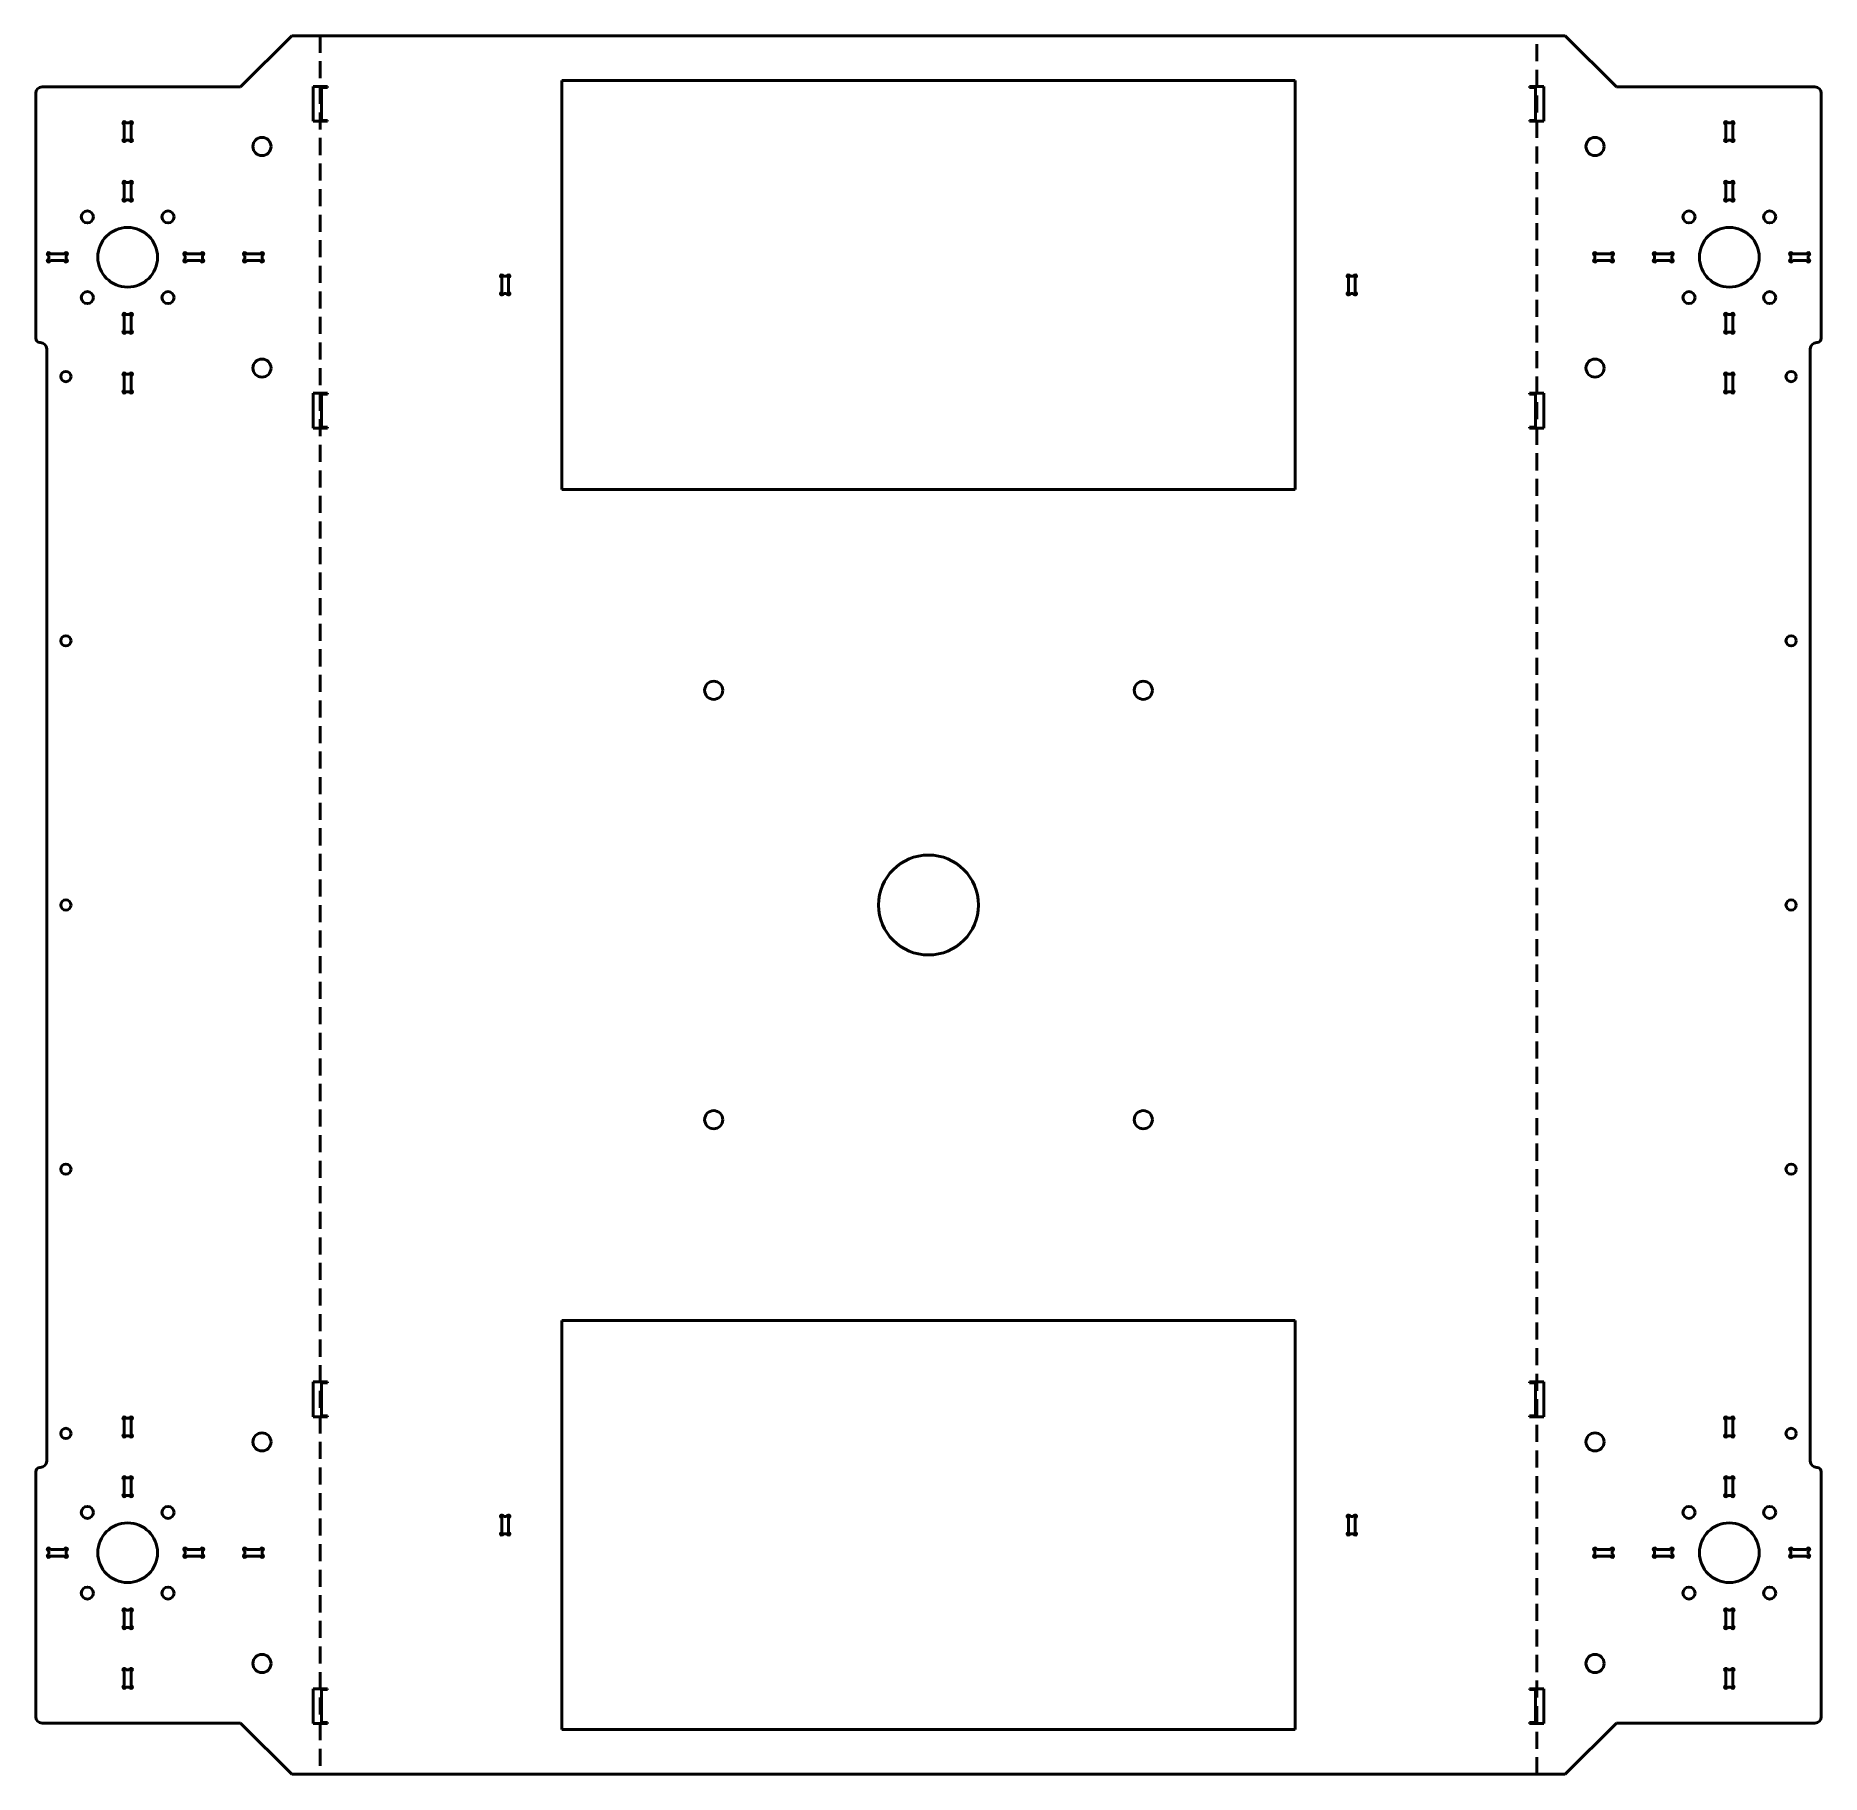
# Model space of a CAD drawing. Header units: inches. Extents: x -8.6 to 43.8, y -39.5 to 11.5.
import ezdxf

# ---------------------------------------------------------------- set-up
doc = ezdxf.new("R2010")
doc.units = ezdxf.units.IN
doc.header["$MEASUREMENT"] = 0
doc.linetypes.add('DASHED', pattern=[0.75, 0.5, -0.25])
doc.layers.add('IV_BEND_DOWN', color=131, linetype='DASHED', lineweight=50, true_color=0x80ffff)
doc.layers.add('IV_INTERIOR_PROFILES', color=7, linetype='Continuous', lineweight=50)
doc.layers.add('IV_OUTER_PROFILE', color=7, linetype='Continuous', lineweight=50)

msp = doc.modelspace()

# ---------------------------------------------------------------- linework, layer by layer
at = {"layer": 'IV_BEND_DOWN'}
for p, q in [((-0.212, 11.51), (-0.212, -39.49)), ((35.462, -39.49), (35.462, 11.51))]:
    msp.add_line(p, q, dxfattribs=at)
at = {"layer": 'IV_INTERIOR_PROFILES'}
for p, q in [((-0.424, 10.02), (0, 10.02)), ((-0.424, 10.02), (-0.424, 9)), ((0, 9.995), (-0.178, 9.995)), ((-0.178, 9.025), (-0.178, 9.995)), ((0, 10.02), (0, 9.995)), ((6.875, -1.802), (6.875, 10.198)), ((6.875, 10.198), (28.375, 10.198)), ((28.375, 10.198), (28.375, -1.802)), ((35.25, 9.995), (35.25, 10.02)), ((35.25, 10.02), (35.674, 10.02)), ((35.25, 9.995), (35.427, 9.995)), ((35.427, 9.025), (35.427, 9.995)), ((35.674, 9), (35.674, 10.02)), ((-5.904, 8.952), (-5.819, 8.952)), ((0, 9), (-0.424, 9)), ((0, 9.025), (-0.178, 9.025)), ((0, 9.025), (0, 9)), ((35.25, 9.025), (35.427, 9.025)), ((35.25, 9), (35.25, 9.025)), ((35.674, 9), (35.25, 9)), ((41.069, 8.952), (41.154, 8.952)), ((-5.96, 8.499), (-5.96, 8.896)), ((-5.819, 8.442), (-5.904, 8.442)), ((-5.763, 8.896), (-5.763, 8.499)), ((41.013, 8.499), (41.013, 8.896)), ((41.154, 8.442), (41.069, 8.442)), ((41.21, 8.896), (41.21, 8.499)), ((-5.96, 6.749), (-5.96, 7.146)), ((-5.904, 7.203), (-5.819, 7.203)), ((-5.763, 7.146), (-5.763, 6.749)), ((41.013, 6.749), (41.013, 7.146)), ((41.069, 7.203), (41.154, 7.203)), ((41.21, 7.146), (41.21, 6.749)), ((-5.819, 6.693), (-5.904, 6.693)), ((41.154, 6.693), (41.069, 6.693)), ((-8.179, 4.968), (-8.179, 5.052)), ((-8.123, 5.109), (-7.726, 5.109)), ((-7.726, 4.911), (-8.123, 4.911)), ((-7.669, 5.052), (-7.669, 4.968)), ((-4.179, 4.968), (-4.179, 5.052)), ((-4.123, 5.109), (-3.726, 5.109)), ((-3.726, 4.911), (-4.123, 4.911)), ((-3.669, 5.052), (-3.669, 4.968)), ((-2.429, 4.968), (-2.429, 5.052)), ((-2.373, 5.109), (-1.976, 5.109)), ((-1.976, 4.911), (-2.373, 4.911)), ((-1.919, 5.052), (-1.919, 4.968)), ((37.169, 4.968), (37.169, 5.052)), ((37.226, 5.109), (37.623, 5.109)), ((37.623, 4.911), (37.226, 4.911)), ((37.679, 5.052), (37.679, 4.968)), ((38.919, 4.968), (38.919, 5.052)), ((38.976, 5.109), (39.373, 5.109)), ((39.373, 4.911), (38.976, 4.911)), ((39.429, 5.052), (39.429, 4.968)), ((42.919, 4.968), (42.919, 5.052)), ((42.976, 5.109), (43.373, 5.109)), ((43.373, 4.911), (42.976, 4.911)), ((43.429, 5.052), (43.429, 4.968)), ((5.111, 4.002), (5.111, 4.398)), ((5.167, 4.455), (5.252, 4.455)), ((5.308, 4.398), (5.308, 4.002)), ((29.942, 4.002), (29.942, 4.398)), ((29.998, 4.455), (30.083, 4.455)), ((30.139, 4.398), (30.139, 4.002)), ((5.252, 3.945), (5.167, 3.945)), ((30.083, 3.945), (29.998, 3.945)), ((-5.96, 2.874), (-5.96, 3.271)), ((-5.904, 3.328), (-5.819, 3.328)), ((-5.763, 3.271), (-5.763, 2.874)), ((41.013, 2.874), (41.013, 3.271)), ((41.069, 3.328), (41.154, 3.328)), ((41.21, 3.271), (41.21, 2.874)), ((-5.819, 2.818), (-5.904, 2.818)), ((41.154, 2.818), (41.069, 2.818)), ((-5.904, 1.578), (-5.819, 1.578)), ((41.069, 1.578), (41.154, 1.578)), ((-5.96, 1.124), (-5.96, 1.521)), ((-5.819, 1.067), (-5.904, 1.067)), ((-5.763, 1.521), (-5.763, 1.124)), ((41.013, 1.124), (41.013, 1.521)), ((41.154, 1.067), (41.069, 1.067)), ((41.21, 1.521), (41.21, 1.124)), ((-0.424, 1.02), (0, 1.02)), ((-0.424, 1.02), (-0.424, 0)), ((0, 0.995), (-0.178, 0.995)), ((-0.178, 0.025), (-0.178, 0.995)), ((0, 1.02), (0, 0.995)), ((35.25, 0.995), (35.25, 1.02)), ((35.25, 1.02), (35.674, 1.02)), ((35.25, 0.995), (35.427, 0.995)), ((35.427, 0.025), (35.427, 0.995)), ((35.674, 0), (35.674, 1.02)), ((0, 0), (-0.424, 0)), ((0, 0.025), (-0.178, 0.025)), ((0, 0.025), (0, 0)), ((35.25, 0.025), (35.427, 0.025)), ((35.25, 0), (35.25, 0.025)), ((35.674, 0), (35.25, 0)), ((28.375, -1.802), (6.875, -1.802)), ((6.875, -38.177), (6.875, -26.177)), ((6.875, -26.177), (28.375, -26.177)), ((28.375, -26.177), (28.375, -38.177)), ((-0.424, -27.98), (0, -27.98)), ((-0.424, -27.98), (-0.424, -29)), ((0, -28.005), (-0.178, -28.005)), ((-0.178, -28.005), (-0.178, -28.975)), ((0, -27.98), (0, -28.005)), ((35.25, -28.005), (35.25, -27.98)), ((35.25, -27.98), (35.674, -27.98)), ((35.25, -28.005), (35.427, -28.005)), ((35.427, -28.005), (35.427, -28.975)), ((35.674, -29), (35.674, -27.98)), ((-5.96, -29.501), (-5.96, -29.104)), ((-5.904, -29.047), (-5.819, -29.047)), ((-5.763, -29.104), (-5.763, -29.501)), ((0, -29), (-0.424, -29)), ((0, -28.975), (-0.178, -28.975)), ((0, -28.975), (0, -29)), ((35.25, -28.975), (35.427, -28.975)), ((35.25, -29), (35.25, -28.975)), ((35.674, -29), (35.25, -29)), ((41.013, -29.501), (41.013, -29.104)), ((41.069, -29.047), (41.154, -29.047)), ((41.21, -29.104), (41.21, -29.501)), ((-5.819, -29.558), (-5.904, -29.558)), ((41.154, -29.558), (41.069, -29.558)), ((-5.96, -31.251), (-5.96, -30.854)), ((-5.904, -30.798), (-5.819, -30.798)), ((-5.763, -30.854), (-5.763, -31.251)), ((41.013, -31.251), (41.013, -30.854)), ((41.069, -30.798), (41.154, -30.798)), ((41.21, -30.854), (41.21, -31.251)), ((-5.819, -31.308), (-5.904, -31.308)), ((41.154, -31.308), (41.069, -31.308)), ((5.167, -31.925), (5.252, -31.925)), ((29.998, -31.925), (30.083, -31.925)), ((5.111, -32.378), (5.111, -31.982)), ((5.252, -32.435), (5.167, -32.435)), ((5.308, -31.982), (5.308, -32.378)), ((29.942, -32.378), (29.942, -31.982)), ((30.083, -32.435), (29.998, -32.435)), ((30.139, -31.982), (30.139, -32.378)), ((-8.179, -33.032), (-8.179, -32.948)), ((-8.123, -32.891), (-7.726, -32.891)), ((-7.669, -32.948), (-7.669, -33.032)), ((-4.179, -33.032), (-4.179, -32.948)), ((-4.123, -32.891), (-3.726, -32.891)), ((-3.669, -32.948), (-3.669, -33.032)), ((-2.429, -33.032), (-2.429, -32.948)), ((-2.373, -32.891), (-1.976, -32.891)), ((-1.919, -32.948), (-1.919, -33.032)), ((37.169, -33.032), (37.169, -32.948)), ((37.226, -32.891), (37.623, -32.891)), ((37.679, -32.948), (37.679, -33.032)), ((38.919, -33.032), (38.919, -32.948)), ((38.976, -32.891), (39.373, -32.891)), ((39.429, -32.948), (39.429, -33.032)), ((42.919, -33.032), (42.919, -32.948)), ((42.976, -32.891), (43.373, -32.891)), ((43.429, -32.948), (43.429, -33.032)), ((-7.726, -33.089), (-8.123, -33.089)), ((-3.726, -33.089), (-4.123, -33.089)), ((-1.976, -33.089), (-2.373, -33.089)), ((37.623, -33.089), (37.226, -33.089)), ((39.373, -33.089), (38.976, -33.089)), ((43.373, -33.089), (42.976, -33.089)), ((-5.96, -35.126), (-5.96, -34.729)), ((-5.904, -34.673), (-5.819, -34.673)), ((-5.763, -34.729), (-5.763, -35.126)), ((41.013, -35.126), (41.013, -34.729)), ((41.069, -34.673), (41.154, -34.673)), ((41.21, -34.729), (41.21, -35.126)), ((-5.819, -35.183), (-5.904, -35.183)), ((41.154, -35.183), (41.069, -35.183)), ((-5.96, -36.876), (-5.96, -36.479)), ((-5.904, -36.422), (-5.819, -36.422)), ((-5.763, -36.479), (-5.763, -36.876)), ((41.013, -36.876), (41.013, -36.479)), ((41.069, -36.422), (41.154, -36.422)), ((41.21, -36.479), (41.21, -36.876)), ((-5.819, -36.932), (-5.904, -36.932)), ((-0.424, -36.98), (0, -36.98)), ((-0.424, -36.98), (-0.424, -38)), ((0, -37.005), (-0.178, -37.005)), ((-0.178, -37.005), (-0.178, -37.975)), ((0, -36.98), (0, -37.005)), ((35.25, -37.005), (35.25, -36.98)), ((35.25, -36.98), (35.674, -36.98)), ((35.25, -37.005), (35.427, -37.005)), ((35.427, -37.005), (35.427, -37.975)), ((35.674, -38), (35.674, -36.98)), ((41.154, -36.932), (41.069, -36.932)), ((0, -38), (-0.424, -38)), ((0, -37.975), (-0.178, -37.975)), ((0, -37.975), (0, -38)), ((28.375, -38.177), (6.875, -38.177)), ((35.25, -37.975), (35.427, -37.975)), ((35.25, -38), (35.25, -37.975)), ((35.674, -38), (35.25, -38))]:
    msp.add_line(p, q, dxfattribs=at)
for centre, radius in [((-1.924, 8.26), 0.266), ((37.174, 8.26), 0.266), ((-7.045, 6.193), 0.177), ((-4.679, 6.193), 0.177), ((39.929, 6.193), 0.177), ((42.295, 6.193), 0.177), ((-5.862, 5.01), 0.875), ((41.112, 5.01), 0.875), ((-7.045, 3.827), 0.177), ((-4.679, 3.827), 0.177), ((39.929, 3.827), 0.177), ((42.295, 3.827), 0.177), ((-7.674, 1.51), 0.15), ((-1.924, 1.76), 0.266), ((37.174, 1.76), 0.266), ((42.924, 1.51), 0.15), ((-7.674, -6.24), 0.15), ((42.924, -6.24), 0.15), ((11.326, -7.691), 0.266), ((23.924, -7.691), 0.266), ((17.625, -13.99), 1.465), ((-7.674, -13.99), 0.15), ((42.924, -13.99), 0.15), ((11.326, -20.289), 0.266), ((23.924, -20.289), 0.266), ((-7.674, -21.74), 0.15), ((42.924, -21.74), 0.15), ((-7.674, -29.49), 0.15), ((-1.924, -29.74), 0.266), ((37.174, -29.74), 0.266), ((42.924, -29.49), 0.15), ((-7.045, -31.807), 0.177), ((-4.679, -31.807), 0.177), ((39.929, -31.807), 0.177), ((42.295, -31.807), 0.177), ((-5.862, -32.99), 0.875), ((41.112, -32.99), 0.875), ((-7.045, -34.173), 0.177), ((-4.679, -34.173), 0.177), ((39.929, -34.173), 0.177), ((42.295, -34.173), 0.177), ((-1.924, -36.24), 0.266), ((37.174, -36.24), 0.266)]:
    msp.add_circle(centre, radius, dxfattribs=at)
for centre, radius, start, end in [((-5.96, 8.952), 0.04, 19.4712, 250.5288), ((-5.98, 8.896), 0.02, 0, 70.5288), ((-5.904, 8.972), 0.02, 199.4712, 270), ((-5.819, 8.972), 0.02, 270, 340.5288), ((-5.763, 8.952), 0.04, 289.4712, 160.5288), ((-5.743, 8.896), 0.02, 109.4712, 180), ((41.013, 8.952), 0.04, 19.4712, 250.5288), ((40.993, 8.896), 0.02, 360, 70.5288), ((41.069, 8.972), 0.02, 199.4712, 270), ((41.154, 8.972), 0.02, 270, 340.5288), ((41.21, 8.952), 0.04, 289.4712, 160.5288), ((41.23, 8.896), 0.02, 109.4712, 180), ((-5.96, 8.442), 0.04, 109.4712, 340.5288), ((-5.98, 8.499), 0.02, 289.4712, 0), ((-5.904, 8.422), 0.02, 90, 160.5288), ((-5.819, 8.422), 0.02, 19.4712, 90), ((-5.763, 8.442), 0.04, 199.4712, 70.5288), ((-5.743, 8.499), 0.02, 180, 250.5288), ((41.013, 8.442), 0.04, 109.4712, 340.5288), ((40.993, 8.499), 0.02, 289.4712, 360), ((41.069, 8.422), 0.02, 90, 160.5288), ((41.154, 8.422), 0.02, 19.4712, 90), ((41.21, 8.442), 0.04, 199.4712, 70.5288), ((41.23, 8.499), 0.02, 180, 250.5288), ((-5.96, 7.203), 0.04, 19.4712, 250.5288), ((-5.98, 7.146), 0.02, 0, 70.5288), ((-5.904, 7.223), 0.02, 199.4712, 270), ((-5.819, 7.223), 0.02, 270, 340.5288), ((-5.763, 7.203), 0.04, 289.4712, 160.5288), ((-5.743, 7.146), 0.02, 109.4712, 180), ((41.013, 7.203), 0.04, 19.4712, 250.5288), ((40.993, 7.146), 0.02, 0, 70.5288), ((41.069, 7.223), 0.02, 199.4712, 270), ((41.154, 7.223), 0.02, 270, 340.5288), ((41.21, 7.203), 0.04, 289.4712, 160.5288), ((41.23, 7.146), 0.02, 109.4712, 180), ((-5.96, 6.693), 0.04, 109.4712, 340.5288), ((-5.98, 6.749), 0.02, 289.4712, 0), ((-5.904, 6.673), 0.02, 90, 160.5288), ((-5.819, 6.673), 0.02, 19.4712, 90), ((-5.763, 6.693), 0.04, 199.4712, 70.5288), ((-5.743, 6.749), 0.02, 180, 250.5288), ((41.013, 6.693), 0.04, 109.4712, 340.5288), ((40.993, 6.749), 0.02, 289.4712, 0), ((41.069, 6.673), 0.02, 90, 160.5288), ((41.154, 6.673), 0.02, 19.4712, 90), ((41.21, 6.693), 0.04, 199.4712, 70.5288), ((41.23, 6.749), 0.02, 180, 250.5288), ((-8.179, 5.109), 0.04, 19.4712, 250.5288), ((-8.179, 4.911), 0.04, 109.4712, 340.5288), ((-8.199, 5.052), 0.02, 0, 70.5288), ((-8.199, 4.968), 0.02, 289.4712, 0), ((-8.123, 5.129), 0.02, 199.4712, 270), ((-8.123, 4.891), 0.02, 90, 160.5288), ((-7.726, 5.129), 0.02, 270, 340.5288), ((-7.726, 4.891), 0.02, 19.4712, 90), ((-7.669, 5.109), 0.04, 289.4712, 160.5288), ((-7.669, 4.911), 0.04, 199.4712, 70.5288), ((-7.649, 5.052), 0.02, 109.4712, 180), ((-7.649, 4.968), 0.02, 180, 250.5288), ((-4.179, 5.109), 0.04, 19.4712, 250.5288), ((-4.179, 4.911), 0.04, 109.4712, 340.5288), ((-4.199, 5.052), 0.02, 0, 70.5288), ((-4.199, 4.968), 0.02, 289.4712, 0), ((-4.123, 5.129), 0.02, 199.4712, 270), ((-4.123, 4.891), 0.02, 90, 160.5288), ((-3.726, 5.129), 0.02, 270, 340.5288), ((-3.726, 4.891), 0.02, 19.4712, 90), ((-3.669, 5.109), 0.04, 289.4712, 160.5288), ((-3.669, 4.911), 0.04, 199.4712, 70.5288), ((-3.649, 5.052), 0.02, 109.4712, 180), ((-3.649, 4.968), 0.02, 180, 250.5288), ((-2.429, 5.109), 0.04, 19.4712, 250.5288), ((-2.429, 4.911), 0.04, 109.4712, 340.5288), ((-2.449, 5.052), 0.02, 0, 70.5288), ((-2.449, 4.968), 0.02, 289.4712, 0), ((-2.373, 5.129), 0.02, 199.4712, 270), ((-2.373, 4.891), 0.02, 90, 160.5288), ((-1.976, 5.129), 0.02, 270, 340.5288), ((-1.976, 4.891), 0.02, 19.4712, 90), ((-1.919, 5.109), 0.04, 289.4712, 160.5288), ((-1.919, 4.911), 0.04, 199.4712, 70.5288), ((-1.899, 5.052), 0.02, 109.4712, 180), ((-1.899, 4.968), 0.02, 180, 250.5288), ((37.169, 5.109), 0.04, 19.4712, 250.5288), ((37.169, 4.911), 0.04, 109.4712, 340.5288), ((37.149, 5.052), 0.02, 0, 70.5288), ((37.149, 4.968), 0.02, 289.4712, 0), ((37.226, 5.129), 0.02, 199.4712, 270), ((37.226, 4.891), 0.02, 90, 160.5288), ((37.623, 5.129), 0.02, 270, 340.5288), ((37.623, 4.891), 0.02, 19.4712, 90), ((37.679, 5.109), 0.04, 289.4712, 160.5288), ((37.679, 4.911), 0.04, 199.4712, 70.5288), ((37.699, 5.052), 0.02, 109.4712, 180), ((37.699, 4.968), 0.02, 180, 250.5288), ((38.919, 5.109), 0.04, 19.4712, 250.5288), ((38.919, 4.911), 0.04, 109.4712, 340.5288), ((38.899, 5.052), 0.02, 0, 70.5288), ((38.899, 4.968), 0.02, 289.4712, 360), ((38.976, 5.129), 0.02, 199.4712, 270), ((38.976, 4.891), 0.02, 90, 160.5288), ((39.373, 5.129), 0.02, 270, 340.5288), ((39.373, 4.891), 0.02, 19.4712, 90), ((39.429, 5.109), 0.04, 289.4712, 160.5288), ((39.429, 4.911), 0.04, 199.4712, 70.5288), ((39.449, 5.052), 0.02, 109.4712, 180), ((39.449, 4.968), 0.02, 180, 250.5288), ((42.919, 5.109), 0.04, 19.4712, 250.5288), ((42.919, 4.911), 0.04, 109.4712, 340.5288), ((42.899, 5.052), 0.02, 0, 70.5288), ((42.899, 4.968), 0.02, 289.4712, 0), ((42.976, 5.129), 0.02, 199.4712, 270), ((42.976, 4.891), 0.02, 90, 160.5288), ((43.373, 5.129), 0.02, 270, 340.5288), ((43.373, 4.891), 0.02, 19.4712, 90), ((43.429, 5.109), 0.04, 289.4712, 160.5288), ((43.429, 4.911), 0.04, 199.4712, 70.5288), ((43.449, 5.052), 0.02, 109.4712, 180), ((43.449, 4.968), 0.02, 180, 250.5288), ((5.111, 4.455), 0.04, 19.4712, 250.5288), ((5.091, 4.398), 0.02, 0, 70.5288), ((5.167, 4.475), 0.02, 199.4712, 270), ((5.252, 4.475), 0.02, 270, 340.5288), ((5.308, 4.455), 0.04, 289.4712, 160.5288), ((5.328, 4.398), 0.02, 109.4712, 180), ((29.942, 4.455), 0.04, 19.4712, 250.5288), ((29.922, 4.398), 0.02, 0, 70.5288), ((29.998, 4.475), 0.02, 199.4712, 270), ((30.083, 4.475), 0.02, 270, 340.5288), ((30.139, 4.455), 0.04, 289.4712, 160.5288), ((30.159, 4.398), 0.02, 109.4712, 180), ((5.111, 3.945), 0.04, 109.4712, 340.5288), ((5.091, 4.002), 0.02, 289.4712, 0), ((5.167, 3.925), 0.02, 90, 160.5288), ((5.252, 3.925), 0.02, 19.4712, 90), ((5.308, 3.945), 0.04, 199.4712, 70.5288), ((5.328, 4.002), 0.02, 180, 250.5288), ((29.942, 3.945), 0.04, 109.4712, 340.5288), ((29.922, 4.002), 0.02, 289.4712, 0), ((29.998, 3.925), 0.02, 90, 160.5288), ((30.083, 3.925), 0.02, 19.4712, 90), ((30.139, 3.945), 0.04, 199.4712, 70.5288), ((30.159, 4.002), 0.02, 180, 250.5288), ((-5.96, 3.328), 0.04, 19.4712, 250.5288), ((-5.98, 3.271), 0.02, 0, 70.5288), ((-5.904, 3.348), 0.02, 199.4712, 270), ((-5.819, 3.348), 0.02, 270, 340.5288), ((-5.763, 3.328), 0.04, 289.4712, 160.5288), ((-5.743, 3.271), 0.02, 109.4712, 180), ((41.013, 3.328), 0.04, 19.4712, 250.5288), ((40.993, 3.271), 0.02, 0, 70.5288), ((41.069, 3.348), 0.02, 199.4712, 270), ((41.154, 3.348), 0.02, 270, 340.5288), ((41.21, 3.328), 0.04, 289.4712, 160.5288), ((41.23, 3.271), 0.02, 109.4712, 180), ((-5.96, 2.818), 0.04, 109.4712, 340.5288), ((-5.98, 2.874), 0.02, 289.4712, 0), ((-5.904, 2.798), 0.02, 90, 160.5288), ((-5.819, 2.798), 0.02, 19.4712, 90), ((-5.763, 2.818), 0.04, 199.4712, 70.5288), ((-5.743, 2.874), 0.02, 180, 250.5288), ((41.013, 2.818), 0.04, 109.4712, 340.5288), ((40.993, 2.874), 0.02, 289.4712, 360), ((41.069, 2.798), 0.02, 90, 160.5288), ((41.154, 2.798), 0.02, 19.4712, 90), ((41.21, 2.818), 0.04, 199.4712, 70.5288), ((41.23, 2.874), 0.02, 180, 250.5288), ((-5.96, 1.578), 0.04, 19.4712, 250.5288), ((-5.904, 1.598), 0.02, 199.4712, 270), ((-5.819, 1.598), 0.02, 270, 340.5288), ((-5.763, 1.578), 0.04, 289.4712, 160.5288), ((41.013, 1.578), 0.04, 19.4712, 250.5288), ((41.069, 1.598), 0.02, 199.4712, 270), ((41.154, 1.598), 0.02, 270, 340.5288), ((41.21, 1.578), 0.04, 289.4712, 160.5288), ((-5.96, 1.067), 0.04, 109.4712, 340.5288), ((-5.98, 1.521), 0.02, 0, 70.5288), ((-5.98, 1.124), 0.02, 289.4712, 360), ((-5.904, 1.047), 0.02, 90, 160.5288), ((-5.819, 1.047), 0.02, 19.4712, 90), ((-5.763, 1.067), 0.04, 199.4712, 70.5288), ((-5.743, 1.521), 0.02, 109.4712, 180), ((-5.743, 1.124), 0.02, 180, 250.5288), ((41.013, 1.067), 0.04, 109.4712, 340.5288), ((40.993, 1.521), 0.02, 0, 70.5288), ((40.993, 1.124), 0.02, 289.4712, 360), ((41.069, 1.047), 0.02, 90, 160.5288), ((41.154, 1.047), 0.02, 19.4712, 90), ((41.21, 1.067), 0.04, 199.4712, 70.5288), ((41.23, 1.521), 0.02, 109.4712, 180), ((41.23, 1.124), 0.02, 180, 250.5288), ((-5.96, -29.047), 0.04, 19.4712, 250.5288), ((-5.98, -29.104), 0.02, 0, 70.5288), ((-5.904, -29.027), 0.02, 199.4712, 270), ((-5.819, -29.027), 0.02, 270, 340.5288), ((-5.763, -29.047), 0.04, 289.4712, 160.5288), ((-5.743, -29.104), 0.02, 109.4712, 180), ((41.013, -29.047), 0.04, 19.4712, 250.5288), ((40.993, -29.104), 0.02, 0, 70.5288), ((41.069, -29.027), 0.02, 199.4712, 270), ((41.154, -29.027), 0.02, 270, 340.5288), ((41.21, -29.047), 0.04, 289.4712, 160.5288), ((41.23, -29.104), 0.02, 109.4712, 180), ((-5.96, -29.558), 0.04, 109.4712, 340.5288), ((-5.98, -29.501), 0.02, 289.4712, 0), ((-5.904, -29.578), 0.02, 90, 160.5288), ((-5.819, -29.578), 0.02, 19.4712, 90), ((-5.763, -29.558), 0.04, 199.4712, 70.5288), ((-5.743, -29.501), 0.02, 180, 250.5288), ((41.013, -29.558), 0.04, 109.4712, 340.5288), ((40.993, -29.501), 0.02, 289.4712, 0), ((41.069, -29.578), 0.02, 90, 160.5288), ((41.154, -29.578), 0.02, 19.4712, 90), ((41.21, -29.558), 0.04, 199.4712, 70.5288), ((41.23, -29.501), 0.02, 180, 250.5288), ((-5.96, -30.798), 0.04, 19.4712, 250.5288), ((-5.98, -30.854), 0.02, 0, 70.5288), ((-5.904, -30.778), 0.02, 199.4712, 270), ((-5.819, -30.778), 0.02, 270, 340.5288), ((-5.763, -30.798), 0.04, 289.4712, 160.5288), ((-5.743, -30.854), 0.02, 109.4712, 180), ((41.013, -30.798), 0.04, 19.4712, 250.5288), ((40.993, -30.854), 0.02, 0, 70.5288), ((41.069, -30.778), 0.02, 199.4712, 270), ((41.154, -30.778), 0.02, 270, 340.5288), ((41.21, -30.798), 0.04, 289.4712, 160.5288), ((41.23, -30.854), 0.02, 109.4712, 180), ((-5.96, -31.308), 0.04, 109.4712, 340.5288), ((-5.98, -31.251), 0.02, 289.4712, 0), ((-5.904, -31.328), 0.02, 90, 160.5288), ((-5.819, -31.328), 0.02, 19.4712, 90), ((-5.763, -31.308), 0.04, 199.4712, 70.5288), ((-5.743, -31.251), 0.02, 180, 250.5288), ((41.013, -31.308), 0.04, 109.4712, 340.5288), ((40.993, -31.251), 0.02, 289.4712, 0), ((41.069, -31.328), 0.02, 90, 160.5288), ((41.154, -31.328), 0.02, 19.4712, 90), ((41.21, -31.308), 0.04, 199.4712, 70.5288), ((41.23, -31.251), 0.02, 180, 250.5288), ((5.111, -31.925), 0.04, 19.4712, 250.5288), ((5.167, -31.905), 0.02, 199.4712, 270), ((5.252, -31.905), 0.02, 270, 340.5288), ((5.308, -31.925), 0.04, 289.4712, 160.5288), ((29.942, -31.925), 0.04, 19.4712, 250.5288), ((29.998, -31.905), 0.02, 199.4712, 270), ((30.083, -31.905), 0.02, 270, 340.5288), ((30.139, -31.925), 0.04, 289.4712, 160.5288), ((5.111, -32.435), 0.04, 109.4712, 340.5288), ((5.091, -31.982), 0.02, 0, 70.5288), ((5.091, -32.378), 0.02, 289.4712, 0), ((5.167, -32.455), 0.02, 90, 160.5288), ((5.252, -32.455), 0.02, 19.4712, 90), ((5.308, -32.435), 0.04, 199.4712, 70.5288), ((5.328, -31.982), 0.02, 109.4712, 180), ((5.328, -32.378), 0.02, 180, 250.5288), ((29.942, -32.435), 0.04, 109.4712, 340.5288), ((29.922, -31.982), 0.02, 0, 70.5288), ((29.922, -32.378), 0.02, 289.4712, 0), ((29.998, -32.455), 0.02, 90, 160.5288), ((30.083, -32.455), 0.02, 19.4712, 90), ((30.139, -32.435), 0.04, 199.4712, 70.5288), ((30.159, -31.982), 0.02, 109.4712, 180), ((30.159, -32.378), 0.02, 180, 250.5288), ((-8.179, -32.891), 0.04, 19.4712, 250.5288), ((-8.199, -32.948), 0.02, 0, 70.5288), ((-8.123, -32.871), 0.02, 199.4712, 270), ((-7.726, -32.871), 0.02, 270, 340.5288), ((-7.669, -32.891), 0.04, 289.4712, 160.5288), ((-7.649, -32.948), 0.02, 109.4712, 180), ((-4.179, -32.891), 0.04, 19.4712, 250.5288), ((-4.199, -32.948), 0.02, 0, 70.5288), ((-4.123, -32.871), 0.02, 199.4712, 270), ((-3.726, -32.871), 0.02, 270, 340.5288), ((-3.669, -32.891), 0.04, 289.4712, 160.5288), ((-3.649, -32.948), 0.02, 109.4712, 180), ((-2.429, -32.891), 0.04, 19.4712, 250.5288), ((-2.449, -32.948), 0.02, 0, 70.5288), ((-2.373, -32.871), 0.02, 199.4712, 270), ((-1.976, -32.871), 0.02, 270, 340.5288), ((-1.919, -32.891), 0.04, 289.4712, 160.5288), ((-1.899, -32.948), 0.02, 109.4712, 180), ((37.169, -32.891), 0.04, 19.4712, 250.5288), ((37.149, -32.948), 0.02, 0, 70.5288), ((37.226, -32.871), 0.02, 199.4712, 270), ((37.623, -32.871), 0.02, 270, 340.5288), ((37.679, -32.891), 0.04, 289.4712, 160.5288), ((37.699, -32.948), 0.02, 109.4712, 180), ((38.919, -32.891), 0.04, 19.4712, 250.5288), ((38.899, -32.948), 0.02, 0, 70.5288), ((38.976, -32.871), 0.02, 199.4712, 270), ((39.373, -32.871), 0.02, 270, 340.5288), ((39.429, -32.891), 0.04, 289.4712, 160.5288), ((39.449, -32.948), 0.02, 109.4712, 180), ((42.919, -32.891), 0.04, 19.4712, 250.5288), ((42.899, -32.948), 0.02, 0, 70.5288), ((42.976, -32.871), 0.02, 199.4712, 270), ((43.373, -32.871), 0.02, 270, 340.5288), ((43.429, -32.891), 0.04, 289.4712, 160.5288), ((43.449, -32.948), 0.02, 109.4712, 180), ((-8.179, -33.089), 0.04, 109.4712, 340.5288), ((-8.199, -33.032), 0.02, 289.4712, 0), ((-8.123, -33.109), 0.02, 90, 160.5288), ((-7.726, -33.109), 0.02, 19.4712, 90), ((-7.669, -33.089), 0.04, 199.4712, 70.5288), ((-7.649, -33.032), 0.02, 180, 250.5288), ((-4.179, -33.089), 0.04, 109.4712, 340.5288), ((-4.199, -33.032), 0.02, 289.4712, 0), ((-4.123, -33.109), 0.02, 90, 160.5288), ((-3.726, -33.109), 0.02, 19.4712, 90), ((-3.669, -33.089), 0.04, 199.4712, 70.5288), ((-3.649, -33.032), 0.02, 180, 250.5288), ((-2.429, -33.089), 0.04, 109.4712, 340.5288), ((-2.449, -33.032), 0.02, 289.4712, 0), ((-2.373, -33.109), 0.02, 90, 160.5288), ((-1.976, -33.109), 0.02, 19.4712, 90), ((-1.919, -33.089), 0.04, 199.4712, 70.5288), ((-1.899, -33.032), 0.02, 180, 250.5288), ((37.169, -33.089), 0.04, 109.4712, 340.5288), ((37.149, -33.032), 0.02, 289.4712, 0), ((37.226, -33.109), 0.02, 90, 160.5288), ((37.623, -33.109), 0.02, 19.4712, 90), ((37.679, -33.089), 0.04, 199.4712, 70.5288), ((37.699, -33.032), 0.02, 180, 250.5288), ((38.919, -33.089), 0.04, 109.4712, 340.5288), ((38.899, -33.032), 0.02, 289.4712, 0), ((38.976, -33.109), 0.02, 90, 160.5288), ((39.373, -33.109), 0.02, 19.4712, 90), ((39.429, -33.089), 0.04, 199.4712, 70.5288), ((39.449, -33.032), 0.02, 180, 250.5288), ((42.919, -33.089), 0.04, 109.4712, 340.5288), ((42.899, -33.032), 0.02, 289.4712, 0), ((42.976, -33.109), 0.02, 90, 160.5288), ((43.373, -33.109), 0.02, 19.4712, 90), ((43.429, -33.089), 0.04, 199.4712, 70.5288), ((43.449, -33.032), 0.02, 180, 250.5288), ((-5.96, -34.673), 0.04, 19.4712, 250.5288), ((-5.98, -34.729), 0.02, 0, 70.5288), ((-5.904, -34.653), 0.02, 199.4712, 270), ((-5.819, -34.653), 0.02, 270, 340.5288), ((-5.763, -34.673), 0.04, 289.4712, 160.5288), ((-5.743, -34.729), 0.02, 109.4712, 180), ((41.013, -34.673), 0.04, 19.4712, 250.5288), ((40.993, -34.729), 0.02, 0, 70.5288), ((41.069, -34.653), 0.02, 199.4712, 270), ((41.154, -34.653), 0.02, 270, 340.5288), ((41.21, -34.673), 0.04, 289.4712, 160.5288), ((41.23, -34.729), 0.02, 109.4712, 180), ((-5.96, -35.183), 0.04, 109.4712, 340.5288), ((-5.98, -35.126), 0.02, 289.4712, 0), ((-5.904, -35.203), 0.02, 90, 160.5288), ((-5.819, -35.203), 0.02, 19.4712, 90), ((-5.763, -35.183), 0.04, 199.4712, 70.5288), ((-5.743, -35.126), 0.02, 180, 250.5288), ((41.013, -35.183), 0.04, 109.4712, 340.5288), ((40.993, -35.126), 0.02, 289.4712, 0), ((41.069, -35.203), 0.02, 90, 160.5288), ((41.154, -35.203), 0.02, 19.4712, 90), ((41.21, -35.183), 0.04, 199.4712, 70.5288), ((41.23, -35.126), 0.02, 180, 250.5288), ((-5.96, -36.422), 0.04, 19.4712, 250.5288), ((-5.98, -36.479), 0.02, 0, 70.5288), ((-5.904, -36.402), 0.02, 199.4712, 270), ((-5.819, -36.402), 0.02, 270, 340.5288), ((-5.763, -36.422), 0.04, 289.4712, 160.5288), ((-5.743, -36.479), 0.02, 109.4712, 180), ((41.013, -36.422), 0.04, 19.4712, 250.5288), ((40.993, -36.479), 0.02, 0, 70.5288), ((41.069, -36.402), 0.02, 199.4712, 270), ((41.154, -36.402), 0.02, 270, 340.5288), ((41.21, -36.422), 0.04, 289.4712, 160.5288), ((41.23, -36.479), 0.02, 109.4712, 180), ((-5.96, -36.932), 0.04, 109.4712, 340.5288), ((-5.98, -36.876), 0.02, 289.4712, 0), ((-5.904, -36.952), 0.02, 90, 160.5288), ((-5.819, -36.952), 0.02, 19.4712, 90), ((-5.763, -36.932), 0.04, 199.4712, 70.5288), ((-5.743, -36.876), 0.02, 180, 250.5288), ((41.013, -36.932), 0.04, 109.4712, 340.5288), ((40.993, -36.876), 0.02, 289.4712, 0), ((41.069, -36.952), 0.02, 90, 160.5288), ((41.154, -36.952), 0.02, 19.4712, 90), ((41.21, -36.932), 0.04, 199.4712, 70.5288), ((41.23, -36.876), 0.02, 180, 250.5288)]:
    msp.add_arc(centre, radius, start, end, dxfattribs=at)
at = {"layer": 'IV_OUTER_PROFILE'}
for p, q in [((-2.549, 10.01), (-1.049, 11.51)), ((-1.049, 11.51), (36.299, 11.51)), ((37.799, 10.01), (36.299, 11.51)), ((-2.549, 10.01), (-8.371, 10.01)), ((43.621, 10.01), (37.799, 10.01)), ((-8.559, 9.822), (-8.559, 2.635)), ((43.809, 9.822), (43.809, 2.635)), ((-8.425, 2.51), (-8.434, 2.51)), ((-8.237, -30.302), (-8.237, 2.322)), ((43.487, -30.302), (43.487, 2.322)), ((43.675, 2.51), (43.684, 2.51)), ((-8.559, -37.802), (-8.559, -30.615)), ((-8.425, -30.49), (-8.434, -30.49)), ((43.675, -30.49), (43.684, -30.49)), ((43.809, -37.802), (43.809, -30.615)), ((-2.549, -37.99), (-8.371, -37.99)), ((-1.049, -39.49), (-2.549, -37.99)), ((36.299, -39.49), (37.799, -37.99)), ((37.799, -37.99), (43.621, -37.99)), ((36.299, -39.49), (-1.049, -39.49))]:
    msp.add_line(p, q, dxfattribs=at)
for centre, radius, start, end in [((-8.371, 9.822), 0.188, 90, 180), ((43.621, 9.822), 0.188, 360, 90), ((-8.434, 2.635), 0.125, 180, 270), ((43.684, 2.635), 0.125, 270, 0), ((-8.425, 2.322), 0.188, 360, 90), ((43.675, 2.322), 0.188, 90, 180), ((-8.425, -30.302), 0.188, 270, 0), ((43.675, -30.302), 0.188, 180, 270), ((-8.434, -30.615), 0.125, 90, 180), ((43.684, -30.615), 0.125, 0, 90), ((-8.371, -37.802), 0.188, 180, 270), ((43.621, -37.802), 0.188, 270, 0)]:
    msp.add_arc(centre, radius, start, end, dxfattribs=at)

doc.saveas('drawing.dxf')
